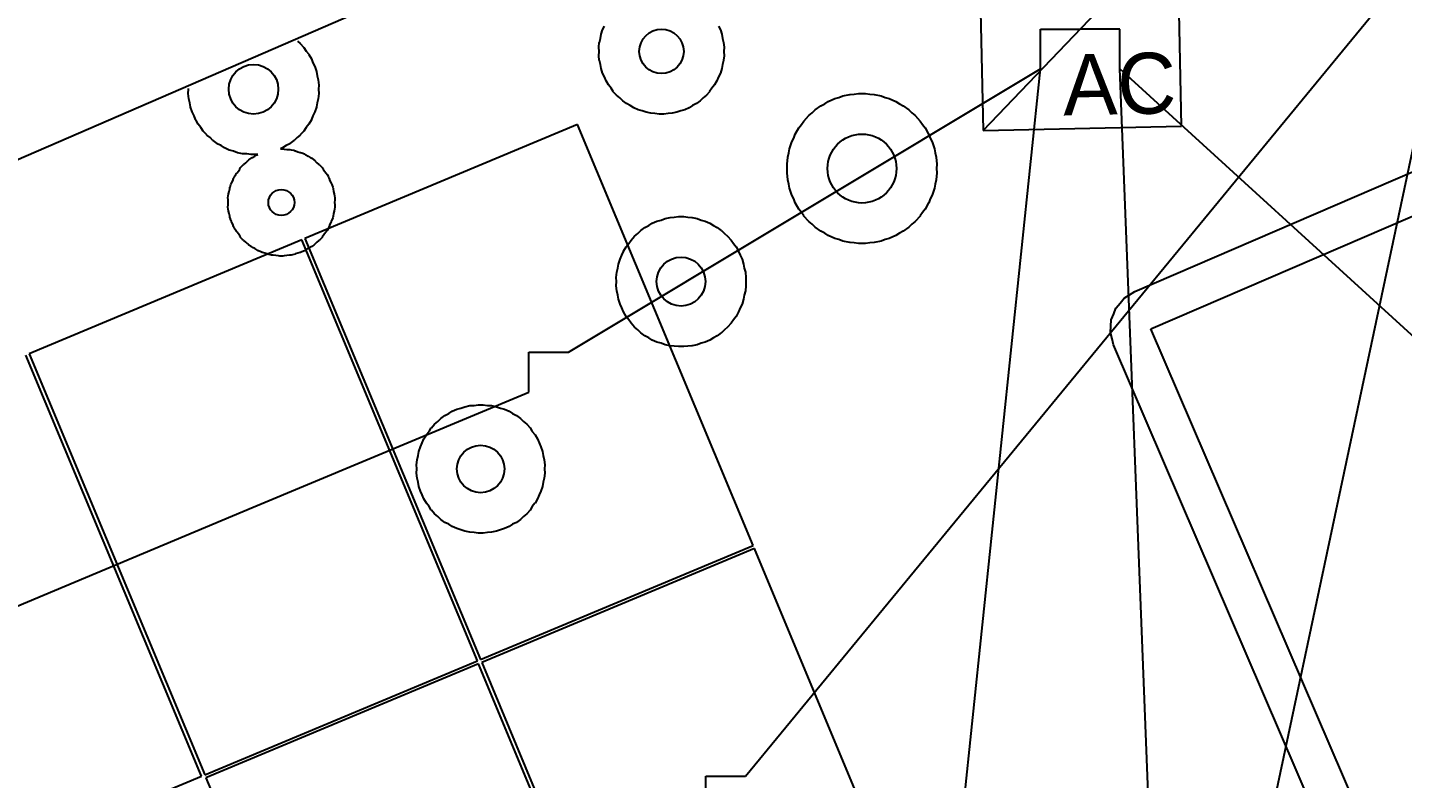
# Model space of a CAD drawing. Header units: feet. Extents: x -179 to 28, y -21 to 191.
# Drawn here: x -21.38 to -4.35, y 10.23 to 19.53 of the extents above; entities that cross this region are included whole.
import ezdxf

# ---------------------------------------------------------------- set-up
doc = ezdxf.new("R2010")
doc.units = ezdxf.units.FT
for name, color, linetype in [('Buildings', 7, 'CONTINUOUS'), ('Connections', 7, 'CONTINUOUS'), ('Inverters', 7, 'CONTINUOUS'), ('Modules', 7, 'CONTINUOUS'), ('Obstructions', 7, 'CONTINUOUS'), ('Setbacks', 7, 'CONTINUOUS'), ('Strings', 7, 'CONTINUOUS')]:
    doc.layers.add(name, color=color, linetype=linetype)

msp = doc.modelspace()

# ---------------------------------------------------------------- linework, layer by layer
at = {"layer": 'Buildings', "color": 252}
msp.add_line((7.683, 30.53), (-34.298, 12.353), dxfattribs=at)
at = {"layer": 'Connections', "color": 91}
for p, q in [((-12.486, 10.26), (-3.568, 21.092)), ((-8.101, -0.238), (-3.568, 21.092)), ((-8.832, 19.018), (-8.832, 19.51)), ((-8.832, 19.51), (-8.34, 19.51)), ((-8.832, 19.018), (-8.832, 19.51)), ((-8.832, 19.51), (-8.34, 19.51)), ((-7.848, 19.51), (-8.34, 19.51)), ((-7.848, 19.51), (-8.34, 19.51)), ((-7.848, 19.018), (-7.848, 19.51)), ((-7.848, 19.018), (-7.848, 19.51)), ((-14.678, 15.508), (-8.832, 19.018)), ((-10.294, 5.011), (-8.832, 19.018)), ((5.746, 6.614), (-7.848, 19.018)), ((-6.893, -5.486), (-7.848, 19.018)), ((-15.17, 15.016), (-15.17, 15.508)), ((-15.17, 15.508), (-14.678, 15.508)), ((-12.978, 9.767), (-12.978, 10.26)), ((-12.978, 10.26), (-12.486, 10.26))]:
    msp.add_line(p, q, dxfattribs=at)
at = {"layer": 'Inverters'}
for p, q in [((-9.596, 20.714), (-9.544, 18.254)), ((-9.544, 18.254), (-7.136, 20.766)), ((-7.084, 18.306), (-7.136, 20.766)), ((-9.544, 18.254), (-7.084, 18.306))]:
    msp.add_line(p, q, dxfattribs=at)
at = {"layer": 'Modules', "color": 254}
for p, q in [((-14.569, 18.326), (-17.947, 16.916)), ((-12.393, 13.116), (-14.569, 18.326)), ((-17.985, 16.9), (-21.363, 15.489)), ((-15.809, 11.69), (-17.985, 16.9)), ((-17.947, 16.916), (-15.771, 11.705)), ((-19.225, 10.263), (-21.401, 15.473)), ((-21.363, 15.489), (-19.187, 10.279)), ((-15.771, 11.705), (-12.393, 13.116)), ((-12.377, 13.078), (-15.755, 11.667)), ((-10.201, 7.868), (-12.377, 13.078)), ((-19.187, 10.279), (-15.809, 11.69)), ((-15.793, 11.651), (-19.171, 10.24)), ((-13.617, 6.441), (-15.793, 11.651)), ((-15.755, 11.667), (-13.579, 6.457)), ((-22.603, 8.852), (-19.225, 10.263)), ((-19.171, 10.24), (-16.995, 5.03))]:
    msp.add_line(p, q, dxfattribs=at)
at = {"layer": 'Obstructions', "color": 252}
for p, q in [((-7.465, 15.799), (9.335, 23.031)), ((-3.986, 7.713), (-7.465, 15.799))]:
    msp.add_line(p, q, dxfattribs=at)
for centre, radius in [((-13.528, 19.233), 0.275), ((-18.582, 18.764), 0.307), ((-11.044, 17.783), 0.427), ((-18.237, 17.363), 0.161), ((-13.286, 16.383), 0.303), ((-15.768, 14.064), 0.294)]:
    msp.add_circle(centre, radius, dxfattribs=at)
at = {"layer": 'Setbacks', "color": 2}
for p, q in [((-7.664, 16.262), (9.136, 23.493)), ((-14.284, 19.393), (-14.276, 19.445)), ((-14.276, 19.445), (-14.258, 19.5)), ((-14.276, 19.445), (-14.276, 19.445)), ((-14.258, 19.5), (-14.234, 19.547)), ((-14.258, 19.5), (-14.258, 19.5)), ((-12.822, 19.547), (-12.798, 19.5)), ((-12.798, 19.5), (-12.798, 19.5)), ((-12.798, 19.5), (-12.78, 19.445)), ((-12.78, 19.445), (-12.78, 19.445)), ((-12.78, 19.445), (-12.772, 19.393)), ((-18.038, 19.358), (-18.003, 19.329)), ((-18.003, 19.329), (-18.002, 19.329)), ((-18.002, 19.329), (-17.959, 19.281)), ((-17.959, 19.281), (-17.959, 19.281)), ((-17.959, 19.281), (-17.931, 19.237)), ((-14.304, 19.285), (-14.298, 19.342)), ((-14.301, 19.233), (-14.304, 19.285)), ((-14.304, 19.285), (-14.304, 19.285)), ((-14.298, 19.342), (-14.297, 19.343)), ((-14.297, 19.343), (-14.284, 19.393)), ((-12.772, 19.393), (-12.759, 19.343)), ((-12.759, 19.343), (-12.758, 19.342)), ((-12.758, 19.342), (-12.752, 19.285)), ((-12.752, 19.285), (-12.755, 19.233)), ((-12.752, 19.285), (-12.752, 19.285)), ((-17.931, 19.237), (-17.898, 19.197)), ((-17.898, 19.197), (-17.897, 19.196)), ((-17.897, 19.196), (-17.865, 19.14)), ((-17.865, 19.14), (-17.865, 19.14)), ((-17.865, 19.14), (-17.846, 19.091)), ((-17.846, 19.091), (-17.823, 19.045)), ((-14.304, 19.18), (-14.301, 19.233)), ((-14.298, 19.123), (-14.304, 19.18)), ((-14.304, 19.18), (-14.304, 19.18)), ((-14.297, 19.122), (-14.298, 19.123)), ((-14.284, 19.072), (-14.297, 19.122)), ((-12.759, 19.122), (-12.772, 19.072)), ((-12.758, 19.123), (-12.759, 19.122)), ((-12.752, 19.18), (-12.758, 19.123)), ((-12.755, 19.233), (-12.752, 19.18)), ((-12.752, 19.18), (-12.752, 19.18)), ((-17.823, 19.045), (-17.823, 19.044)), ((-17.823, 19.044), (-17.803, 18.983)), ((-17.803, 18.983), (-17.803, 18.983)), ((-17.803, 18.983), (-17.794, 18.931)), ((-17.794, 18.931), (-17.781, 18.881)), ((-14.276, 19.02), (-14.284, 19.072)), ((-14.258, 18.965), (-14.276, 19.02)), ((-14.276, 19.02), (-14.276, 19.02)), ((-14.234, 18.918), (-14.258, 18.965)), ((-14.258, 18.965), (-14.258, 18.965)), ((-14.215, 18.87), (-14.234, 18.918)), ((-12.822, 18.918), (-12.841, 18.87)), ((-12.798, 18.965), (-12.822, 18.918)), ((-12.78, 19.02), (-12.798, 18.965)), ((-12.798, 18.965), (-12.798, 18.965)), ((-12.772, 19.072), (-12.78, 19.02)), ((-12.78, 19.02), (-12.78, 19.02)), ((-19.39, 18.712), (-19.387, 18.764)), ((-19.387, 18.764), (-19.387, 18.773)), ((-17.781, 18.881), (-17.781, 18.88)), ((-17.781, 18.88), (-17.774, 18.816)), ((-17.774, 18.816), (-17.777, 18.764)), ((-17.777, 18.764), (-17.774, 18.712)), ((-17.774, 18.816), (-17.774, 18.816)), ((-14.215, 18.869), (-14.215, 18.87)), ((-14.186, 18.819), (-14.215, 18.869)), ((-14.153, 18.778), (-14.186, 18.819)), ((-14.186, 18.819), (-14.186, 18.819)), ((-14.125, 18.735), (-14.153, 18.778)), ((-12.903, 18.778), (-12.931, 18.735)), ((-12.87, 18.819), (-12.903, 18.778)), ((-12.841, 18.869), (-12.87, 18.819)), ((-12.87, 18.819), (-12.87, 18.819)), ((-12.841, 18.87), (-12.841, 18.869)), ((-19.39, 18.711), (-19.39, 18.712)), ((-19.383, 18.647), (-19.39, 18.711)), ((-19.369, 18.596), (-19.383, 18.647)), ((-19.383, 18.647), (-19.383, 18.647)), ((-19.361, 18.545), (-19.369, 18.596)), ((-17.794, 18.596), (-17.803, 18.545)), ((-17.781, 18.647), (-17.794, 18.596)), ((-17.774, 18.711), (-17.781, 18.647)), ((-17.781, 18.647), (-17.781, 18.647)), ((-17.774, 18.712), (-17.774, 18.711)), ((-14.125, 18.734), (-14.125, 18.735)), ((-14.086, 18.691), (-14.125, 18.734)), ((-14.045, 18.658), (-14.086, 18.691)), ((-14.086, 18.691), (-14.086, 18.691)), ((-14.008, 18.621), (-14.045, 18.658)), ((-13.961, 18.587), (-14.008, 18.621)), ((-14.008, 18.621), (-14.008, 18.621)), ((-13.914, 18.563), (-13.961, 18.587)), ((-13.961, 18.587), (-13.961, 18.587)), ((-13.095, 18.587), (-13.142, 18.563)), ((-13.048, 18.621), (-13.095, 18.587)), ((-13.095, 18.587), (-13.095, 18.587)), ((-13.011, 18.658), (-13.048, 18.621)), ((-13.048, 18.621), (-13.048, 18.621)), ((-12.97, 18.691), (-13.011, 18.658)), ((-12.932, 18.734), (-12.97, 18.691)), ((-12.97, 18.691), (-12.97, 18.691)), ((-12.931, 18.735), (-12.932, 18.734)), ((-11.553, 18.561), (-11.506, 18.585)), ((-11.506, 18.585), (-11.462, 18.613)), ((-11.462, 18.613), (-11.38, 18.649)), ((-11.462, 18.613), (-11.462, 18.613)), ((-11.38, 18.65), (-11.33, 18.663)), ((-11.38, 18.649), (-11.38, 18.65)), ((-11.33, 18.663), (-11.281, 18.682)), ((-11.281, 18.682), (-11.28, 18.682)), ((-11.28, 18.682), (-11.193, 18.701)), ((-11.193, 18.701), (-11.192, 18.701)), ((-11.192, 18.701), (-11.14, 18.703)), ((-11.14, 18.703), (-11.089, 18.712)), ((-11.089, 18.712), (-11.088, 18.712)), ((-11.088, 18.712), (-10.999, 18.712)), ((-10.999, 18.712), (-10.999, 18.712)), ((-10.999, 18.712), (-10.947, 18.703)), ((-10.947, 18.703), (-10.895, 18.701)), ((-10.895, 18.701), (-10.894, 18.701)), ((-10.894, 18.701), (-10.807, 18.682)), ((-10.807, 18.682), (-10.807, 18.682)), ((-10.807, 18.682), (-10.758, 18.663)), ((-10.758, 18.663), (-10.707, 18.65)), ((-10.707, 18.65), (-10.707, 18.649)), ((-10.707, 18.649), (-10.625, 18.613)), ((-10.625, 18.613), (-10.625, 18.613)), ((-10.625, 18.613), (-10.581, 18.585)), ((-10.581, 18.585), (-10.535, 18.561)), ((-19.361, 18.544), (-19.361, 18.545)), ((-19.341, 18.483), (-19.361, 18.544)), ((-19.317, 18.436), (-19.341, 18.483)), ((-19.341, 18.483), (-19.341, 18.483)), ((-19.299, 18.388), (-19.317, 18.436)), ((-17.846, 18.436), (-17.865, 18.388)), ((-17.823, 18.483), (-17.846, 18.436)), ((-17.803, 18.544), (-17.823, 18.483)), ((-17.823, 18.483), (-17.823, 18.483)), ((-17.803, 18.545), (-17.803, 18.544)), ((-13.871, 18.535), (-13.914, 18.563)), ((-13.87, 18.535), (-13.871, 18.535)), ((-13.818, 18.511), (-13.87, 18.535)), ((-13.817, 18.511), (-13.818, 18.511)), ((-13.767, 18.498), (-13.817, 18.511)), ((-13.718, 18.479), (-13.767, 18.498)), ((-13.661, 18.467), (-13.718, 18.479)), ((-13.718, 18.479), (-13.718, 18.479)), ((-13.609, 18.464), (-13.661, 18.467)), ((-13.661, 18.467), (-13.661, 18.467)), ((-13.557, 18.456), (-13.609, 18.464)), ((-13.499, 18.456), (-13.557, 18.456)), ((-13.557, 18.456), (-13.557, 18.456)), ((-13.447, 18.464), (-13.499, 18.456)), ((-13.499, 18.456), (-13.499, 18.456)), ((-13.395, 18.467), (-13.447, 18.464)), ((-13.338, 18.479), (-13.395, 18.467)), ((-13.395, 18.467), (-13.395, 18.467)), ((-13.289, 18.498), (-13.338, 18.479)), ((-13.338, 18.479), (-13.338, 18.479)), ((-13.239, 18.511), (-13.289, 18.498)), ((-13.238, 18.511), (-13.239, 18.511)), ((-13.186, 18.535), (-13.238, 18.511)), ((-13.185, 18.535), (-13.186, 18.535)), ((-13.142, 18.563), (-13.185, 18.535)), ((-11.763, 18.371), (-11.704, 18.438)), ((-11.704, 18.438), (-11.703, 18.438)), ((-11.703, 18.438), (-11.663, 18.471)), ((-11.663, 18.471), (-11.626, 18.508)), ((-11.626, 18.508), (-11.625, 18.508)), ((-11.625, 18.508), (-11.553, 18.561)), ((-11.553, 18.561), (-11.553, 18.561)), ((-10.535, 18.561), (-10.534, 18.561)), ((-10.534, 18.561), (-10.462, 18.508)), ((-10.462, 18.508), (-10.462, 18.508)), ((-10.462, 18.508), (-10.425, 18.471)), ((-10.425, 18.471), (-10.384, 18.438)), ((-10.384, 18.438), (-10.384, 18.438)), ((-10.384, 18.438), (-10.324, 18.371)), ((-19.298, 18.387), (-19.299, 18.388)), ((-19.266, 18.332), (-19.298, 18.387)), ((-19.266, 18.331), (-19.266, 18.332)), ((-19.233, 18.291), (-19.266, 18.331)), ((-19.205, 18.247), (-19.233, 18.291)), ((-19.205, 18.246), (-19.205, 18.247)), ((-19.162, 18.199), (-19.205, 18.246)), ((-17.959, 18.246), (-18.002, 18.199)), ((-17.931, 18.291), (-17.959, 18.247)), ((-17.959, 18.247), (-17.959, 18.246)), ((-17.898, 18.331), (-17.931, 18.291)), ((-17.897, 18.332), (-17.898, 18.331)), ((-17.865, 18.387), (-17.897, 18.332)), ((-17.865, 18.388), (-17.865, 18.387)), ((-11.87, 18.209), (-11.825, 18.286)), ((-11.825, 18.287), (-11.792, 18.327)), ((-11.825, 18.286), (-11.825, 18.287)), ((-11.792, 18.327), (-11.764, 18.371)), ((-11.764, 18.371), (-11.763, 18.371)), ((-10.324, 18.371), (-10.324, 18.371)), ((-10.324, 18.371), (-10.295, 18.327)), ((-10.295, 18.327), (-10.262, 18.287)), ((-10.262, 18.287), (-10.262, 18.286)), ((-10.262, 18.286), (-10.218, 18.209)), ((-19.161, 18.198), (-19.162, 18.199)), ((-19.121, 18.166), (-19.161, 18.198)), ((-19.084, 18.129), (-19.121, 18.166)), ((-19.083, 18.128), (-19.084, 18.129)), ((-19.031, 18.091), (-19.083, 18.128)), ((-19.031, 18.09), (-19.031, 18.091)), ((-18.984, 18.067), (-19.031, 18.09)), ((-18.941, 18.038), (-18.984, 18.067)), ((-18.179, 18.067), (-18.223, 18.038)), ((-18.133, 18.09), (-18.179, 18.067)), ((-18.132, 18.091), (-18.133, 18.09)), ((-18.081, 18.128), (-18.132, 18.091)), ((-18.08, 18.129), (-18.081, 18.128)), ((-18.043, 18.166), (-18.08, 18.129)), ((-18.003, 18.198), (-18.043, 18.166)), ((-18.002, 18.199), (-18.003, 18.198)), ((-11.94, 18.028), (-11.913, 18.113)), ((-11.913, 18.113), (-11.912, 18.113)), ((-11.912, 18.113), (-11.889, 18.16)), ((-11.889, 18.16), (-11.87, 18.208)), ((-11.87, 18.208), (-11.87, 18.209)), ((-10.218, 18.209), (-10.217, 18.208)), ((-10.217, 18.208), (-10.199, 18.16)), ((-10.199, 18.16), (-10.175, 18.113)), ((-10.175, 18.113), (-10.175, 18.113)), ((-10.175, 18.113), (-10.147, 18.028)), ((-18.94, 18.038), (-18.941, 18.038)), ((-18.882, 18.012), (-18.94, 18.038)), ((-18.881, 18.012), (-18.882, 18.012)), ((-18.831, 17.998), (-18.881, 18.012)), ((-18.782, 17.979), (-18.831, 17.998)), ((-18.719, 17.966), (-18.782, 17.979)), ((-18.782, 17.979), (-18.782, 17.979)), ((-18.718, 17.966), (-18.719, 17.966)), ((-18.666, 17.963), (-18.718, 17.966)), ((-18.615, 17.955), (-18.666, 17.963)), ((-18.654, 17.878), (-18.641, 17.89)), ((-18.641, 17.89), (-18.613, 17.91)), ((-18.641, 17.89), (-18.641, 17.89)), ((-18.614, 17.955), (-18.615, 17.955)), ((-18.55, 17.955), (-18.614, 17.955)), ((-18.613, 17.91), (-18.597, 17.918)), ((-18.613, 17.91), (-18.613, 17.91)), ((-18.597, 17.918), (-18.597, 17.919)), ((-18.597, 17.919), (-18.597, 17.919)), ((-18.597, 17.919), (-18.596, 17.919)), ((-18.596, 17.919), (-18.595, 17.92)), ((-18.595, 17.92), (-18.567, 17.934)), ((-18.567, 17.934), (-18.54, 17.951)), ((-18.549, 17.955), (-18.55, 17.955)), ((-18.529, 17.958), (-18.549, 17.955)), ((-18.54, 17.951), (-18.539, 17.952)), ((-18.539, 17.952), (-18.538, 17.952)), ((-18.538, 17.952), (-18.538, 17.953)), ((-18.538, 17.953), (-18.537, 17.953)), ((-18.537, 17.953), (-18.529, 17.958)), ((-18.224, 18.038), (-18.248, 18.027)), ((-18.248, 18.027), (-18.22, 18.027)), ((-18.223, 18.038), (-18.224, 18.038)), ((-18.22, 18.027), (-18.219, 18.027)), ((-18.219, 18.027), (-18.202, 18.024)), ((-18.202, 18.024), (-18.202, 18.024)), ((-18.202, 18.024), (-18.201, 18.024)), ((-18.201, 18.024), (-18.201, 18.024)), ((-18.201, 18.024), (-18.199, 18.024)), ((-18.199, 18.024), (-18.168, 18.019)), ((-18.168, 18.019), (-18.137, 18.017)), ((-18.137, 18.017), (-18.135, 18.017)), ((-18.135, 18.017), (-18.134, 18.017)), ((-18.134, 18.017), (-18.134, 18.017)), ((-18.134, 18.017), (-18.133, 18.017)), ((-18.133, 18.017), (-18.116, 18.016)), ((-18.116, 18.016), (-18.115, 18.016)), ((-18.115, 18.016), (-18.082, 18.009)), ((-18.082, 18.009), (-18.082, 18.009)), ((-18.082, 18.009), (-18.066, 18.003)), ((-18.066, 18.003), (-18.065, 18.002)), ((-18.065, 18.002), (-18.064, 18.002)), ((-18.064, 18.002), (-18.064, 18.002)), ((-18.064, 18.002), (-18.063, 18.001)), ((-18.063, 18.001), (-18.033, 17.99)), ((-18.033, 17.99), (-18.003, 17.982)), ((-18.003, 17.982), (-18.001, 17.982)), ((-18.001, 17.982), (-18.001, 17.982)), ((-18.001, 17.982), (-18, 17.981)), ((-18, 17.981), (-18, 17.981)), ((-18, 17.981), (-17.983, 17.977)), ((-17.983, 17.977), (-17.982, 17.976)), ((-17.982, 17.976), (-17.951, 17.963)), ((-17.951, 17.963), (-17.951, 17.962)), ((-17.951, 17.962), (-17.936, 17.953)), ((-17.936, 17.953), (-17.936, 17.953)), ((-17.936, 17.953), (-17.935, 17.952)), ((-17.935, 17.952), (-17.935, 17.952)), ((-17.935, 17.952), (-17.934, 17.951)), ((-17.934, 17.951), (-17.907, 17.934)), ((-17.907, 17.934), (-17.879, 17.92)), ((-17.879, 17.92), (-17.878, 17.919)), ((-17.878, 17.919), (-17.877, 17.919)), ((-17.877, 17.919), (-17.877, 17.919)), ((-17.877, 17.919), (-17.876, 17.918)), ((-17.876, 17.918), (-17.861, 17.91)), ((-17.861, 17.91), (-17.86, 17.91)), ((-17.86, 17.91), (-17.833, 17.89)), ((-17.833, 17.89), (-17.833, 17.89)), ((-17.833, 17.89), (-17.82, 17.878)), ((-11.971, 17.836), (-11.962, 17.925)), ((-11.962, 17.925), (-11.949, 17.976)), ((-11.962, 17.925), (-11.962, 17.925)), ((-11.949, 17.976), (-11.94, 18.027)), ((-11.94, 18.027), (-11.94, 18.028)), ((-10.147, 18.028), (-10.147, 18.027)), ((-10.147, 18.027), (-10.139, 17.976)), ((-10.139, 17.976), (-10.125, 17.925)), ((-10.125, 17.925), (-10.125, 17.925)), ((-10.125, 17.925), (-10.116, 17.836)), ((-18.803, 17.71), (-18.792, 17.724)), ((-18.792, 17.724), (-18.792, 17.725)), ((-18.792, 17.725), (-18.791, 17.725)), ((-18.792, 17.724), (-18.792, 17.724)), ((-18.791, 17.725), (-18.79, 17.726)), ((-18.79, 17.726), (-18.77, 17.751)), ((-18.77, 17.751), (-18.753, 17.777)), ((-18.753, 17.777), (-18.752, 17.778)), ((-18.752, 17.779), (-18.751, 17.78)), ((-18.752, 17.778), (-18.752, 17.779)), ((-18.752, 17.779), (-18.752, 17.779)), ((-18.751, 17.78), (-18.742, 17.794)), ((-18.742, 17.795), (-18.719, 17.82)), ((-18.742, 17.794), (-18.742, 17.795)), ((-18.719, 17.82), (-18.705, 17.831)), ((-18.719, 17.82), (-18.719, 17.82)), ((-18.705, 17.831), (-18.705, 17.832)), ((-18.705, 17.832), (-18.704, 17.832)), ((-18.704, 17.832), (-18.703, 17.833)), ((-18.704, 17.832), (-18.704, 17.832)), ((-18.703, 17.833), (-18.678, 17.853)), ((-18.678, 17.853), (-18.656, 17.875)), ((-18.656, 17.875), (-18.655, 17.877)), ((-18.655, 17.877), (-18.654, 17.877)), ((-18.654, 17.877), (-18.654, 17.878)), ((-18.654, 17.877), (-18.654, 17.877)), ((-17.82, 17.878), (-17.82, 17.877)), ((-17.82, 17.877), (-17.819, 17.877)), ((-17.819, 17.877), (-17.819, 17.877)), ((-17.819, 17.877), (-17.818, 17.875)), ((-17.818, 17.875), (-17.796, 17.853)), ((-17.796, 17.853), (-17.771, 17.833)), ((-17.771, 17.833), (-17.77, 17.832)), ((-17.77, 17.832), (-17.769, 17.832)), ((-17.769, 17.832), (-17.769, 17.832)), ((-17.769, 17.832), (-17.769, 17.831)), ((-17.769, 17.831), (-17.755, 17.82)), ((-17.755, 17.82), (-17.755, 17.82)), ((-17.755, 17.82), (-17.732, 17.795)), ((-17.732, 17.795), (-17.732, 17.794)), ((-17.732, 17.794), (-17.722, 17.78)), ((-17.722, 17.78), (-17.722, 17.779)), ((-17.722, 17.779), (-17.722, 17.779)), ((-17.722, 17.779), (-17.721, 17.778)), ((-17.721, 17.778), (-17.721, 17.777)), ((-17.721, 17.777), (-17.704, 17.751)), ((-17.704, 17.751), (-17.684, 17.726)), ((-17.684, 17.726), (-17.683, 17.725)), ((-17.683, 17.725), (-17.682, 17.725)), ((-17.682, 17.725), (-17.682, 17.724)), ((-17.682, 17.724), (-17.682, 17.724)), ((-17.682, 17.724), (-17.671, 17.71)), ((-11.971, 17.835), (-11.971, 17.836)), ((-11.969, 17.783), (-11.971, 17.835)), ((-11.971, 17.731), (-11.969, 17.783)), ((-11.962, 17.642), (-11.971, 17.731)), ((-11.971, 17.731), (-11.971, 17.731)), ((-10.116, 17.731), (-10.125, 17.642)), ((-10.116, 17.835), (-10.119, 17.783)), ((-10.119, 17.783), (-10.116, 17.731)), ((-10.116, 17.836), (-10.116, 17.835)), ((-10.116, 17.731), (-10.116, 17.731)), ((-18.876, 17.534), (-18.874, 17.552)), ((-18.874, 17.552), (-18.873, 17.552)), ((-18.873, 17.552), (-18.863, 17.584)), ((-18.863, 17.585), (-18.855, 17.6)), ((-18.863, 17.584), (-18.863, 17.585)), ((-18.855, 17.601), (-18.854, 17.602)), ((-18.855, 17.6), (-18.855, 17.601)), ((-18.855, 17.601), (-18.855, 17.601)), ((-18.854, 17.602), (-18.853, 17.603)), ((-18.853, 17.603), (-18.839, 17.631)), ((-18.839, 17.631), (-18.828, 17.661)), ((-18.828, 17.661), (-18.827, 17.662)), ((-18.827, 17.664), (-18.82, 17.68)), ((-18.827, 17.663), (-18.827, 17.664)), ((-18.827, 17.662), (-18.827, 17.663)), ((-18.827, 17.663), (-18.827, 17.663)), ((-18.82, 17.68), (-18.803, 17.71)), ((-18.82, 17.68), (-18.82, 17.68)), ((-18.803, 17.71), (-18.803, 17.71)), ((-17.671, 17.71), (-17.67, 17.71)), ((-17.67, 17.71), (-17.654, 17.68)), ((-17.654, 17.68), (-17.653, 17.68)), ((-17.653, 17.68), (-17.647, 17.664)), ((-17.647, 17.664), (-17.647, 17.663)), ((-17.647, 17.663), (-17.646, 17.663)), ((-17.646, 17.663), (-17.646, 17.662)), ((-17.646, 17.662), (-17.646, 17.661)), ((-17.646, 17.661), (-17.635, 17.631)), ((-17.635, 17.631), (-17.62, 17.603)), ((-17.62, 17.603), (-17.619, 17.602)), ((-17.619, 17.602), (-17.619, 17.601)), ((-17.619, 17.601), (-17.619, 17.601)), ((-17.619, 17.601), (-17.619, 17.6)), ((-17.619, 17.6), (-17.611, 17.585)), ((-17.611, 17.585), (-17.611, 17.584)), ((-17.611, 17.584), (-17.6, 17.552)), ((-17.6, 17.552), (-17.6, 17.552)), ((-17.6, 17.552), (-17.597, 17.534)), ((-11.962, 17.641), (-11.962, 17.642)), ((-11.949, 17.591), (-11.962, 17.641)), ((-11.94, 17.54), (-11.949, 17.591)), ((-10.139, 17.591), (-10.147, 17.54)), ((-10.125, 17.641), (-10.139, 17.591)), ((-10.125, 17.642), (-10.125, 17.641)), ((-18.899, 17.416), (-18.895, 17.449)), ((-18.899, 17.415), (-18.899, 17.416)), ((-18.898, 17.398), (-18.899, 17.415)), ((-18.898, 17.397), (-18.898, 17.398)), ((-18.898, 17.396), (-18.898, 17.397)), ((-18.898, 17.397), (-18.898, 17.397)), ((-18.898, 17.394), (-18.898, 17.396)), ((-18.896, 17.363), (-18.898, 17.394)), ((-18.895, 17.45), (-18.891, 17.467)), ((-18.895, 17.449), (-18.895, 17.45)), ((-18.891, 17.468), (-18.89, 17.47)), ((-18.891, 17.467), (-18.891, 17.468)), ((-18.891, 17.468), (-18.891, 17.468)), ((-18.891, 17.467), (-18.891, 17.467)), ((-18.89, 17.47), (-18.882, 17.5)), ((-18.882, 17.5), (-18.877, 17.531)), ((-18.877, 17.533), (-18.877, 17.534)), ((-18.877, 17.534), (-18.876, 17.534)), ((-18.877, 17.531), (-18.877, 17.533)), ((-18.877, 17.533), (-18.877, 17.533)), ((-17.597, 17.534), (-17.597, 17.534)), ((-17.597, 17.534), (-17.597, 17.533)), ((-17.597, 17.533), (-17.597, 17.533)), ((-17.597, 17.533), (-17.597, 17.531)), ((-17.597, 17.531), (-17.592, 17.5)), ((-17.592, 17.5), (-17.584, 17.47)), ((-17.584, 17.47), (-17.583, 17.468)), ((-17.583, 17.468), (-17.583, 17.468)), ((-17.583, 17.468), (-17.583, 17.467)), ((-17.583, 17.467), (-17.583, 17.467)), ((-17.583, 17.467), (-17.579, 17.45)), ((-17.579, 17.45), (-17.578, 17.449)), ((-17.578, 17.449), (-17.575, 17.416)), ((-17.576, 17.394), (-17.578, 17.363)), ((-17.575, 17.415), (-17.576, 17.398)), ((-17.576, 17.398), (-17.576, 17.397)), ((-17.576, 17.397), (-17.576, 17.397)), ((-17.576, 17.397), (-17.576, 17.396)), ((-17.576, 17.396), (-17.576, 17.394)), ((-17.575, 17.416), (-17.575, 17.415)), ((-11.94, 17.539), (-11.94, 17.54)), ((-11.913, 17.454), (-11.94, 17.539)), ((-11.912, 17.454), (-11.913, 17.454)), ((-11.889, 17.407), (-11.912, 17.454)), ((-11.87, 17.358), (-11.889, 17.407)), ((-10.199, 17.407), (-10.217, 17.358)), ((-10.175, 17.454), (-10.199, 17.407)), ((-10.147, 17.539), (-10.175, 17.454)), ((-10.175, 17.454), (-10.175, 17.454)), ((-10.147, 17.54), (-10.147, 17.539)), ((-18.899, 17.311), (-18.898, 17.328)), ((-18.899, 17.31), (-18.899, 17.311)), ((-18.895, 17.277), (-18.899, 17.31)), ((-18.898, 17.332), (-18.896, 17.363)), ((-18.898, 17.33), (-18.898, 17.332)), ((-18.898, 17.329), (-18.898, 17.33)), ((-18.898, 17.328), (-18.898, 17.329)), ((-18.898, 17.329), (-18.898, 17.329)), ((-18.895, 17.276), (-18.895, 17.277)), ((-18.891, 17.259), (-18.895, 17.276)), ((-18.891, 17.258), (-18.891, 17.259)), ((-18.891, 17.259), (-18.891, 17.259)), ((-18.89, 17.256), (-18.891, 17.258)), ((-18.891, 17.258), (-18.891, 17.258)), ((-18.882, 17.226), (-18.89, 17.256)), ((-18.877, 17.195), (-18.882, 17.226)), ((-17.592, 17.226), (-17.597, 17.195)), ((-17.584, 17.256), (-17.592, 17.226)), ((-17.583, 17.258), (-17.584, 17.256)), ((-17.579, 17.276), (-17.583, 17.259)), ((-17.583, 17.259), (-17.583, 17.259)), ((-17.583, 17.259), (-17.583, 17.258)), ((-17.583, 17.258), (-17.583, 17.258)), ((-17.578, 17.277), (-17.579, 17.276)), ((-17.578, 17.363), (-17.576, 17.332)), ((-17.575, 17.31), (-17.578, 17.277)), ((-17.576, 17.332), (-17.576, 17.33)), ((-17.576, 17.33), (-17.576, 17.329)), ((-17.576, 17.329), (-17.576, 17.329)), ((-17.576, 17.329), (-17.576, 17.328)), ((-17.576, 17.328), (-17.575, 17.311)), ((-17.575, 17.311), (-17.575, 17.31)), ((-11.825, 17.281), (-11.87, 17.358)), ((-11.87, 17.358), (-11.87, 17.358)), ((-11.825, 17.28), (-11.825, 17.281)), ((-11.792, 17.24), (-11.825, 17.28)), ((-11.764, 17.196), (-11.792, 17.24)), ((-10.295, 17.24), (-10.324, 17.196)), ((-10.262, 17.28), (-10.295, 17.24)), ((-10.218, 17.358), (-10.262, 17.281)), ((-10.262, 17.281), (-10.262, 17.28)), ((-10.217, 17.358), (-10.218, 17.358)), ((-18.877, 17.193), (-18.877, 17.195)), ((-18.877, 17.192), (-18.877, 17.193)), ((-18.877, 17.193), (-18.877, 17.193)), ((-18.876, 17.192), (-18.877, 17.192)), ((-18.874, 17.174), (-18.876, 17.192)), ((-18.873, 17.174), (-18.874, 17.174)), ((-18.863, 17.142), (-18.873, 17.174)), ((-18.863, 17.141), (-18.863, 17.142)), ((-18.855, 17.126), (-18.863, 17.141)), ((-18.855, 17.125), (-18.855, 17.126)), ((-18.854, 17.124), (-18.855, 17.125)), ((-18.855, 17.125), (-18.855, 17.125)), ((-18.853, 17.123), (-18.854, 17.124)), ((-18.839, 17.095), (-18.853, 17.123)), ((-18.828, 17.066), (-18.839, 17.095)), ((-18.827, 17.064), (-18.828, 17.066)), ((-18.827, 17.063), (-18.827, 17.064)), ((-18.82, 17.046), (-18.827, 17.063)), ((-18.827, 17.063), (-18.827, 17.063)), ((-18.827, 17.063), (-18.827, 17.063)), ((-18.803, 17.016), (-18.82, 17.046)), ((-18.82, 17.046), (-18.82, 17.046)), ((-17.654, 17.046), (-17.67, 17.016)), ((-17.653, 17.046), (-17.654, 17.046)), ((-17.647, 17.063), (-17.653, 17.046)), ((-17.646, 17.063), (-17.647, 17.063)), ((-17.647, 17.063), (-17.647, 17.063)), ((-17.635, 17.095), (-17.646, 17.066)), ((-17.646, 17.066), (-17.646, 17.064)), ((-17.646, 17.064), (-17.646, 17.063)), ((-17.62, 17.123), (-17.635, 17.095)), ((-17.619, 17.124), (-17.62, 17.123)), ((-17.611, 17.141), (-17.619, 17.126)), ((-17.619, 17.126), (-17.619, 17.125)), ((-17.619, 17.125), (-17.619, 17.125)), ((-17.619, 17.125), (-17.619, 17.124)), ((-17.6, 17.174), (-17.611, 17.142)), ((-17.611, 17.142), (-17.611, 17.141)), ((-17.597, 17.192), (-17.6, 17.174)), ((-17.6, 17.174), (-17.6, 17.174)), ((-17.597, 17.195), (-17.597, 17.193)), ((-17.597, 17.193), (-17.597, 17.193)), ((-17.597, 17.193), (-17.597, 17.192)), ((-17.597, 17.192), (-17.597, 17.192)), ((-13.784, 17.016), (-13.733, 17.053)), ((-13.733, 17.053), (-13.686, 17.077)), ((-13.733, 17.053), (-13.733, 17.053)), ((-13.686, 17.077), (-13.642, 17.105)), ((-13.642, 17.105), (-13.584, 17.131)), ((-13.642, 17.105), (-13.642, 17.105)), ((-13.584, 17.131), (-13.533, 17.145)), ((-13.584, 17.131), (-13.584, 17.131)), ((-13.533, 17.145), (-13.484, 17.164)), ((-13.484, 17.164), (-13.422, 17.177)), ((-13.484, 17.164), (-13.484, 17.164)), ((-13.422, 17.177), (-13.421, 17.177)), ((-13.421, 17.177), (-13.369, 17.18)), ((-13.369, 17.18), (-13.318, 17.188)), ((-13.318, 17.188), (-13.317, 17.188)), ((-13.317, 17.188), (-13.254, 17.188)), ((-13.254, 17.188), (-13.253, 17.188)), ((-13.253, 17.188), (-13.202, 17.18)), ((-13.202, 17.18), (-13.15, 17.177)), ((-13.15, 17.177), (-13.149, 17.177)), ((-13.149, 17.177), (-13.087, 17.164)), ((-13.087, 17.164), (-13.087, 17.164)), ((-13.087, 17.164), (-13.038, 17.145)), ((-13.038, 17.145), (-12.988, 17.131)), ((-12.988, 17.131), (-12.987, 17.131)), ((-12.987, 17.131), (-12.929, 17.105)), ((-12.929, 17.105), (-12.929, 17.105)), ((-12.929, 17.105), (-12.885, 17.077)), ((-12.885, 17.077), (-12.838, 17.053)), ((-12.838, 17.053), (-12.838, 17.053)), ((-12.838, 17.053), (-12.787, 17.016)), ((-11.763, 17.195), (-11.764, 17.196)), ((-11.704, 17.129), (-11.763, 17.195)), ((-11.703, 17.129), (-11.704, 17.129)), ((-11.663, 17.096), (-11.703, 17.129)), ((-11.626, 17.059), (-11.663, 17.096)), ((-11.625, 17.059), (-11.626, 17.059)), ((-11.553, 17.006), (-11.625, 17.059)), ((-10.462, 17.059), (-10.534, 17.006)), ((-10.425, 17.096), (-10.462, 17.059)), ((-10.462, 17.059), (-10.462, 17.059)), ((-10.384, 17.129), (-10.425, 17.096)), ((-10.324, 17.195), (-10.384, 17.129)), ((-10.384, 17.129), (-10.384, 17.129)), ((-10.324, 17.196), (-10.324, 17.195)), ((-18.792, 17.002), (-18.803, 17.016)), ((-18.803, 17.016), (-18.803, 17.016)), ((-18.791, 17.001), (-18.792, 17.002)), ((-18.792, 17.002), (-18.792, 17.002)), ((-18.792, 17.002), (-18.792, 17.002)), ((-18.79, 17), (-18.791, 17.001)), ((-18.77, 16.976), (-18.79, 17)), ((-18.753, 16.949), (-18.77, 16.976)), ((-18.752, 16.948), (-18.753, 16.949)), ((-18.752, 16.947), (-18.752, 16.948)), ((-18.751, 16.946), (-18.752, 16.947)), ((-18.752, 16.947), (-18.752, 16.947)), ((-18.742, 16.932), (-18.751, 16.946)), ((-18.742, 16.931), (-18.742, 16.932)), ((-18.719, 16.906), (-18.742, 16.931)), ((-18.705, 16.895), (-18.719, 16.906)), ((-18.719, 16.906), (-18.719, 16.906)), ((-18.704, 16.894), (-18.705, 16.895)), ((-18.705, 16.895), (-18.705, 16.895)), ((-18.703, 16.893), (-18.704, 16.894)), ((-18.704, 16.894), (-18.704, 16.894)), ((-18.678, 16.873), (-18.703, 16.893)), ((-18.656, 16.851), (-18.678, 16.873)), ((-17.796, 16.873), (-17.818, 16.851)), ((-17.771, 16.893), (-17.796, 16.873)), ((-17.77, 16.894), (-17.771, 16.893)), ((-17.769, 16.894), (-17.77, 16.894)), ((-17.755, 16.906), (-17.769, 16.895)), ((-17.769, 16.895), (-17.769, 16.895)), ((-17.769, 16.895), (-17.769, 16.894)), ((-17.732, 16.931), (-17.755, 16.906)), ((-17.755, 16.906), (-17.755, 16.906)), ((-17.722, 16.946), (-17.732, 16.932)), ((-17.732, 16.932), (-17.732, 16.931)), ((-17.721, 16.948), (-17.722, 16.947)), ((-17.722, 16.947), (-17.722, 16.947)), ((-17.722, 16.947), (-17.722, 16.946)), ((-17.704, 16.976), (-17.721, 16.949)), ((-17.721, 16.949), (-17.721, 16.948)), ((-17.684, 17), (-17.704, 16.976)), ((-17.683, 17.001), (-17.684, 17)), ((-17.682, 17.002), (-17.683, 17.001)), ((-17.671, 17.016), (-17.682, 17.002)), ((-17.682, 17.002), (-17.682, 17.002)), ((-17.682, 17.002), (-17.682, 17.002)), ((-17.67, 17.016), (-17.671, 17.016)), ((-13.934, 16.854), (-13.905, 16.898)), ((-13.905, 16.898), (-13.863, 16.945)), ((-13.905, 16.898), (-13.905, 16.898)), ((-13.863, 16.945), (-13.862, 16.945)), ((-13.862, 16.945), (-13.822, 16.978)), ((-13.822, 16.978), (-13.785, 17.015)), ((-13.785, 17.015), (-13.784, 17.016)), ((-12.787, 17.016), (-12.786, 17.015)), ((-12.786, 17.015), (-12.749, 16.978)), ((-12.749, 16.978), (-12.709, 16.945)), ((-12.709, 16.945), (-12.709, 16.945)), ((-12.709, 16.945), (-12.666, 16.898)), ((-12.666, 16.898), (-12.666, 16.898)), ((-12.666, 16.898), (-12.637, 16.854)), ((-11.506, 16.982), (-11.553, 17.006)), ((-11.553, 17.006), (-11.553, 17.006)), ((-11.462, 16.954), (-11.506, 16.982)), ((-11.38, 16.917), (-11.462, 16.954)), ((-11.462, 16.954), (-11.462, 16.954)), ((-11.33, 16.904), (-11.38, 16.917)), ((-11.38, 16.917), (-11.38, 16.917)), ((-11.281, 16.885), (-11.33, 16.904)), ((-11.28, 16.885), (-11.281, 16.885)), ((-11.193, 16.866), (-11.28, 16.885)), ((-11.192, 16.866), (-11.193, 16.866)), ((-11.14, 16.863), (-11.192, 16.866)), ((-10.895, 16.866), (-10.947, 16.863)), ((-10.894, 16.866), (-10.895, 16.866)), ((-10.807, 16.885), (-10.894, 16.866)), ((-10.758, 16.904), (-10.807, 16.885)), ((-10.807, 16.885), (-10.807, 16.885)), ((-10.707, 16.917), (-10.758, 16.904)), ((-10.625, 16.954), (-10.707, 16.917)), ((-10.707, 16.917), (-10.707, 16.917)), ((-10.581, 16.982), (-10.625, 16.954)), ((-10.625, 16.954), (-10.625, 16.954)), ((-10.535, 17.006), (-10.581, 16.982)), ((-10.534, 17.006), (-10.535, 17.006)), ((-18.655, 16.85), (-18.656, 16.851)), ((-18.654, 16.849), (-18.655, 16.85)), ((-18.641, 16.836), (-18.654, 16.849)), ((-18.654, 16.849), (-18.654, 16.849)), ((-18.654, 16.849), (-18.654, 16.849)), ((-18.613, 16.816), (-18.641, 16.836)), ((-18.641, 16.836), (-18.641, 16.836)), ((-18.597, 16.808), (-18.613, 16.816)), ((-18.613, 16.816), (-18.613, 16.816)), ((-18.597, 16.807), (-18.597, 16.808)), ((-18.596, 16.807), (-18.597, 16.807)), ((-18.597, 16.807), (-18.597, 16.807)), ((-18.595, 16.806), (-18.596, 16.807)), ((-18.567, 16.792), (-18.595, 16.806)), ((-18.54, 16.775), (-18.567, 16.792)), ((-18.539, 16.774), (-18.54, 16.775)), ((-18.538, 16.774), (-18.539, 16.774)), ((-18.538, 16.773), (-18.538, 16.774)), ((-18.537, 16.773), (-18.538, 16.773)), ((-18.523, 16.764), (-18.537, 16.773)), ((-18.522, 16.763), (-18.523, 16.764)), ((-18.491, 16.75), (-18.522, 16.763)), ((-18.474, 16.745), (-18.491, 16.75)), ((-18.491, 16.75), (-18.491, 16.75)), ((-18.473, 16.745), (-18.474, 16.745)), ((-18.474, 16.745), (-18.474, 16.745)), ((-18.473, 16.744), (-18.473, 16.745)), ((-18.471, 16.744), (-18.473, 16.744)), ((-18.441, 16.736), (-18.471, 16.744)), ((-18.411, 16.725), (-18.441, 16.736)), ((-18.41, 16.724), (-18.411, 16.725)), ((-18.409, 16.724), (-18.41, 16.724)), ((-18.408, 16.724), (-18.409, 16.724)), ((-18.409, 16.724), (-18.409, 16.724)), ((-18.392, 16.717), (-18.408, 16.724)), ((-18.391, 16.717), (-18.392, 16.717)), ((-18.358, 16.71), (-18.391, 16.717)), ((-18.34, 16.709), (-18.358, 16.71)), ((-18.358, 16.71), (-18.358, 16.71)), ((-18.339, 16.709), (-18.34, 16.709)), ((-18.34, 16.709), (-18.34, 16.709)), ((-18.337, 16.709), (-18.339, 16.709)), ((-18.339, 16.709), (-18.339, 16.709)), ((-18.306, 16.707), (-18.337, 16.709)), ((-18.275, 16.702), (-18.306, 16.707)), ((-18.273, 16.702), (-18.275, 16.702)), ((-18.272, 16.702), (-18.273, 16.702)), ((-18.273, 16.702), (-18.273, 16.702)), ((-18.254, 16.699), (-18.272, 16.702)), ((-18.272, 16.702), (-18.272, 16.702)), ((-18.22, 16.699), (-18.254, 16.699)), ((-18.254, 16.699), (-18.254, 16.699)), ((-18.219, 16.699), (-18.22, 16.699)), ((-18.202, 16.702), (-18.219, 16.699)), ((-18.201, 16.702), (-18.202, 16.702)), ((-18.202, 16.702), (-18.202, 16.702)), ((-18.199, 16.702), (-18.201, 16.702)), ((-18.201, 16.702), (-18.201, 16.702)), ((-18.168, 16.707), (-18.199, 16.702)), ((-18.137, 16.709), (-18.168, 16.707)), ((-18.135, 16.709), (-18.137, 16.709)), ((-18.134, 16.709), (-18.135, 16.709)), ((-18.133, 16.709), (-18.134, 16.709)), ((-18.134, 16.709), (-18.134, 16.709)), ((-18.116, 16.71), (-18.133, 16.709)), ((-18.115, 16.71), (-18.116, 16.71)), ((-18.082, 16.717), (-18.115, 16.71)), ((-18.066, 16.724), (-18.082, 16.717)), ((-18.082, 16.717), (-18.082, 16.717)), ((-18.065, 16.724), (-18.066, 16.724)), ((-18.064, 16.724), (-18.065, 16.724)), ((-18.063, 16.725), (-18.064, 16.724)), ((-18.064, 16.724), (-18.064, 16.724)), ((-18.033, 16.736), (-18.063, 16.725)), ((-18.003, 16.744), (-18.033, 16.736)), ((-18.001, 16.744), (-18.003, 16.744)), ((-18, 16.745), (-18.001, 16.745)), ((-18.001, 16.745), (-18.001, 16.744)), ((-17.983, 16.75), (-18, 16.745)), ((-18, 16.745), (-18, 16.745)), ((-17.982, 16.75), (-17.983, 16.75)), ((-17.951, 16.763), (-17.982, 16.75)), ((-17.936, 16.773), (-17.951, 16.764)), ((-17.951, 16.764), (-17.951, 16.763)), ((-17.935, 16.774), (-17.936, 16.773)), ((-17.936, 16.773), (-17.936, 16.773)), ((-17.934, 16.775), (-17.935, 16.774)), ((-17.935, 16.774), (-17.935, 16.774)), ((-17.907, 16.792), (-17.934, 16.775)), ((-17.879, 16.806), (-17.907, 16.792)), ((-17.878, 16.807), (-17.879, 16.806)), ((-17.877, 16.807), (-17.878, 16.807)), ((-17.876, 16.808), (-17.877, 16.807)), ((-17.877, 16.807), (-17.877, 16.807)), ((-17.861, 16.816), (-17.876, 16.808)), ((-17.86, 16.816), (-17.861, 16.816)), ((-17.833, 16.836), (-17.86, 16.816)), ((-17.82, 16.849), (-17.833, 16.836)), ((-17.833, 16.836), (-17.833, 16.836)), ((-17.819, 16.849), (-17.82, 16.849)), ((-17.82, 16.849), (-17.82, 16.849)), ((-17.818, 16.851), (-17.819, 16.85)), ((-17.819, 16.85), (-17.819, 16.849)), ((-14.041, 16.662), (-14.018, 16.709)), ((-14.018, 16.709), (-13.999, 16.757)), ((-13.999, 16.758), (-13.967, 16.813)), ((-13.999, 16.757), (-13.999, 16.758)), ((-13.967, 16.813), (-13.934, 16.854)), ((-13.967, 16.813), (-13.967, 16.813)), ((-12.637, 16.854), (-12.604, 16.813)), ((-12.604, 16.813), (-12.604, 16.813)), ((-12.604, 16.813), (-12.572, 16.758)), ((-12.572, 16.758), (-12.572, 16.757)), ((-12.572, 16.757), (-12.554, 16.709)), ((-12.554, 16.709), (-12.53, 16.662)), ((-11.089, 16.855), (-11.14, 16.863)), ((-11.088, 16.855), (-11.089, 16.855)), ((-10.999, 16.855), (-11.088, 16.855)), ((-10.947, 16.863), (-10.999, 16.855)), ((-10.999, 16.855), (-10.999, 16.855)), ((-14.083, 16.499), (-14.069, 16.549)), ((-14.069, 16.549), (-14.061, 16.601)), ((-14.061, 16.601), (-14.041, 16.662)), ((-14.061, 16.601), (-14.061, 16.601)), ((-14.041, 16.662), (-14.041, 16.662)), ((-12.53, 16.662), (-12.53, 16.662)), ((-12.53, 16.662), (-12.51, 16.601)), ((-12.51, 16.601), (-12.51, 16.601)), ((-12.51, 16.601), (-12.502, 16.549)), ((-12.502, 16.549), (-12.488, 16.499)), ((-14.09, 16.435), (-14.083, 16.499)), ((-14.087, 16.383), (-14.09, 16.435)), ((-14.09, 16.435), (-14.09, 16.435)), ((-14.09, 16.331), (-14.087, 16.383)), ((-14.083, 16.499), (-14.083, 16.499)), ((-12.488, 16.499), (-12.488, 16.499)), ((-12.488, 16.499), (-12.482, 16.435)), ((-12.482, 16.435), (-12.484, 16.383)), ((-12.484, 16.383), (-12.482, 16.331)), ((-12.482, 16.435), (-12.482, 16.435)), ((-14.09, 16.33), (-14.09, 16.331)), ((-14.083, 16.267), (-14.09, 16.33)), ((-14.069, 16.216), (-14.083, 16.267)), ((-14.083, 16.267), (-14.083, 16.267)), ((-14.061, 16.165), (-14.069, 16.216)), ((-12.502, 16.216), (-12.51, 16.165)), ((-12.488, 16.267), (-12.502, 16.216)), ((-12.482, 16.33), (-12.488, 16.267)), ((-12.488, 16.267), (-12.488, 16.267)), ((-12.482, 16.331), (-12.482, 16.33)), ((-7.796, 16.178), (-7.73, 16.22)), ((-7.73, 16.22), (-7.664, 16.262)), ((-7.664, 16.262), (-7.664, 16.262)), ((-7.664, 16.262), (-7.664, 16.262)), ((-14.061, 16.164), (-14.061, 16.165)), ((-14.041, 16.104), (-14.061, 16.164)), ((-14.041, 16.103), (-14.041, 16.104)), ((-14.018, 16.057), (-14.041, 16.103)), ((-13.999, 16.008), (-14.018, 16.057)), ((-12.554, 16.057), (-12.572, 16.008)), ((-12.53, 16.103), (-12.554, 16.057)), ((-12.51, 16.164), (-12.53, 16.104)), ((-12.53, 16.104), (-12.53, 16.103)), ((-12.51, 16.165), (-12.51, 16.164)), ((-7.926, 15.984), (-7.898, 16.056)), ((-7.898, 16.056), (-7.897, 16.057)), ((-7.897, 16.057), (-7.847, 16.117)), ((-7.897, 16.057), (-7.897, 16.057)), ((-7.897, 16.057), (-7.897, 16.057)), ((-7.897, 16.057), (-7.897, 16.057)), ((-7.847, 16.117), (-7.797, 16.177)), ((-7.797, 16.177), (-7.797, 16.178)), ((-7.797, 16.178), (-7.797, 16.178)), ((-7.797, 16.178), (-7.797, 16.178)), ((-7.797, 16.178), (-7.796, 16.178)), ((-13.967, 15.953), (-13.999, 16.008)), ((-13.999, 16.008), (-13.999, 16.008)), ((-13.967, 15.952), (-13.967, 15.953)), ((-13.934, 15.912), (-13.967, 15.952)), ((-13.905, 15.868), (-13.934, 15.912)), ((-13.863, 15.821), (-13.905, 15.868)), ((-13.905, 15.868), (-13.905, 15.868)), ((-12.666, 15.868), (-12.709, 15.821)), ((-12.637, 15.912), (-12.666, 15.868)), ((-12.666, 15.868), (-12.666, 15.868)), ((-12.604, 15.952), (-12.637, 15.912)), ((-12.572, 16.008), (-12.604, 15.953)), ((-12.604, 15.953), (-12.604, 15.952)), ((-12.572, 16.008), (-12.572, 16.008)), ((-7.961, 15.832), (-7.956, 15.91)), ((-7.956, 15.911), (-7.926, 15.984)), ((-7.956, 15.91), (-7.956, 15.911)), ((-7.956, 15.91), (-7.956, 15.91)), ((-7.956, 15.91), (-7.956, 15.91)), ((-7.956, 15.91), (-7.956, 15.91)), ((-13.862, 15.82), (-13.863, 15.821)), ((-13.822, 15.787), (-13.862, 15.82)), ((-13.785, 15.75), (-13.822, 15.787)), ((-13.784, 15.75), (-13.785, 15.75)), ((-13.733, 15.713), (-13.784, 15.75)), ((-13.686, 15.689), (-13.733, 15.713)), ((-13.733, 15.713), (-13.733, 15.713)), ((-13.642, 15.66), (-13.686, 15.689)), ((-12.885, 15.689), (-12.929, 15.66)), ((-12.838, 15.713), (-12.885, 15.689)), ((-12.787, 15.75), (-12.838, 15.713)), ((-12.838, 15.713), (-12.838, 15.713)), ((-12.786, 15.75), (-12.787, 15.75)), ((-12.749, 15.787), (-12.786, 15.75)), ((-12.709, 15.82), (-12.749, 15.787)), ((-12.709, 15.821), (-12.709, 15.82)), ((-7.966, 15.754), (-7.961, 15.832)), ((-7.966, 15.753), (-7.966, 15.754)), ((-7.966, 15.753), (-7.966, 15.753)), ((-7.946, 15.676), (-7.966, 15.753)), ((-7.966, 15.753), (-7.966, 15.753)), ((-7.966, 15.753), (-7.966, 15.753)), ((-7.927, 15.601), (-7.946, 15.676)), ((-13.584, 15.634), (-13.642, 15.66)), ((-13.642, 15.66), (-13.642, 15.66)), ((-13.533, 15.621), (-13.584, 15.634)), ((-13.584, 15.634), (-13.584, 15.634)), ((-13.484, 15.602), (-13.533, 15.621)), ((-13.422, 15.589), (-13.484, 15.602)), ((-13.484, 15.602), (-13.484, 15.602)), ((-13.421, 15.589), (-13.422, 15.589)), ((-13.369, 15.586), (-13.421, 15.589)), ((-13.318, 15.578), (-13.369, 15.586)), ((-13.317, 15.578), (-13.318, 15.578)), ((-13.254, 15.578), (-13.317, 15.578)), ((-13.253, 15.578), (-13.254, 15.578)), ((-13.202, 15.586), (-13.253, 15.578)), ((-13.15, 15.589), (-13.202, 15.586)), ((-13.149, 15.589), (-13.15, 15.589)), ((-13.087, 15.602), (-13.149, 15.589)), ((-13.038, 15.621), (-13.087, 15.602)), ((-13.087, 15.602), (-13.087, 15.602)), ((-12.988, 15.634), (-13.038, 15.621)), ((-12.987, 15.634), (-12.988, 15.634)), ((-12.929, 15.66), (-12.987, 15.634)), ((-12.929, 15.66), (-12.929, 15.66)), ((-7.927, 15.6), (-7.927, 15.6)), ((-7.927, 15.6), (-7.927, 15.601)), ((-7.927, 15.601), (-7.927, 15.601)), ((-4.449, 7.515), (-7.927, 15.6)), ((-7.927, 15.6), (-7.927, 15.6)), ((-16.012, 14.817), (-15.964, 14.835)), ((-15.964, 14.835), (-15.963, 14.835)), ((-15.963, 14.835), (-15.903, 14.848)), ((-15.903, 14.848), (-15.85, 14.851)), ((-15.903, 14.848), (-15.903, 14.848)), ((-15.85, 14.851), (-15.799, 14.859)), ((-15.799, 14.859), (-15.798, 14.859)), ((-15.798, 14.859), (-15.737, 14.859)), ((-15.737, 14.859), (-15.737, 14.859)), ((-15.737, 14.859), (-15.685, 14.851)), ((-15.685, 14.851), (-15.633, 14.848)), ((-15.633, 14.848), (-15.632, 14.848)), ((-15.632, 14.848), (-15.572, 14.835)), ((-15.572, 14.835), (-15.572, 14.835)), ((-15.572, 14.835), (-15.523, 14.817)), ((-16.338, 14.619), (-16.297, 14.652)), ((-16.297, 14.652), (-16.26, 14.689)), ((-16.26, 14.689), (-16.21, 14.725)), ((-16.26, 14.689), (-16.26, 14.689)), ((-16.21, 14.726), (-16.163, 14.749)), ((-16.21, 14.725), (-16.21, 14.726)), ((-16.163, 14.749), (-16.12, 14.778)), ((-16.12, 14.778), (-16.119, 14.778)), ((-16.119, 14.778), (-16.063, 14.803)), ((-16.063, 14.803), (-16.012, 14.817)), ((-16.063, 14.803), (-16.063, 14.803)), ((-15.523, 14.817), (-15.473, 14.803)), ((-15.473, 14.803), (-15.472, 14.803)), ((-15.472, 14.803), (-15.416, 14.778)), ((-15.416, 14.778), (-15.416, 14.778)), ((-15.416, 14.778), (-15.372, 14.749)), ((-15.372, 14.749), (-15.326, 14.726)), ((-15.326, 14.726), (-15.325, 14.725)), ((-15.325, 14.725), (-15.276, 14.689)), ((-15.276, 14.689), (-15.275, 14.689)), ((-15.275, 14.689), (-15.238, 14.652)), ((-15.238, 14.652), (-15.198, 14.619)), ((-16.472, 14.435), (-16.441, 14.488)), ((-16.441, 14.489), (-16.408, 14.529)), ((-16.441, 14.488), (-16.441, 14.489)), ((-16.408, 14.529), (-16.38, 14.573)), ((-16.38, 14.573), (-16.379, 14.573)), ((-16.379, 14.573), (-16.338, 14.619)), ((-16.338, 14.619), (-16.338, 14.619)), ((-15.198, 14.619), (-15.197, 14.619)), ((-15.197, 14.619), (-15.156, 14.573)), ((-15.156, 14.573), (-15.156, 14.573)), ((-15.156, 14.573), (-15.128, 14.529)), ((-15.128, 14.529), (-15.095, 14.489)), ((-15.095, 14.489), (-15.094, 14.488)), ((-15.094, 14.488), (-15.064, 14.435)), ((-16.534, 14.281), (-16.515, 14.339)), ((-16.515, 14.339), (-16.514, 14.339)), ((-16.514, 14.339), (-16.491, 14.386)), ((-16.491, 14.386), (-16.472, 14.435)), ((-16.472, 14.435), (-16.472, 14.435)), ((-15.064, 14.435), (-15.064, 14.435)), ((-15.064, 14.435), (-15.045, 14.386)), ((-15.045, 14.386), (-15.021, 14.339)), ((-15.021, 14.339), (-15.021, 14.339)), ((-15.021, 14.339), (-15.002, 14.281)), ((-16.562, 14.117), (-16.555, 14.178)), ((-16.555, 14.178), (-16.542, 14.229)), ((-16.555, 14.178), (-16.555, 14.178)), ((-16.542, 14.229), (-16.534, 14.28)), ((-16.534, 14.28), (-16.534, 14.281)), ((-15.002, 14.281), (-15.002, 14.28)), ((-15.002, 14.28), (-14.994, 14.229)), ((-14.994, 14.229), (-14.98, 14.178)), ((-14.98, 14.178), (-14.98, 14.178)), ((-14.98, 14.178), (-14.974, 14.117)), ((-16.562, 14.116), (-16.562, 14.117)), ((-16.559, 14.064), (-16.562, 14.116)), ((-16.562, 14.012), (-16.559, 14.064)), ((-16.562, 14.011), (-16.562, 14.012)), ((-16.555, 13.95), (-16.562, 14.011)), ((-14.974, 14.011), (-14.98, 13.95)), ((-14.974, 14.116), (-14.976, 14.064)), ((-14.976, 14.064), (-14.974, 14.012)), ((-14.974, 14.117), (-14.974, 14.116)), ((-14.974, 14.012), (-14.974, 14.011)), ((-16.542, 13.899), (-16.555, 13.95)), ((-16.555, 13.95), (-16.555, 13.95)), ((-16.534, 13.848), (-16.542, 13.899)), ((-16.534, 13.847), (-16.534, 13.848)), ((-16.515, 13.789), (-16.534, 13.847)), ((-15.002, 13.847), (-15.021, 13.789)), ((-14.994, 13.899), (-15.002, 13.848)), ((-15.002, 13.848), (-15.002, 13.847)), ((-14.98, 13.95), (-14.994, 13.899)), ((-14.98, 13.95), (-14.98, 13.95)), ((-16.514, 13.789), (-16.515, 13.789)), ((-16.491, 13.742), (-16.514, 13.789)), ((-16.472, 13.693), (-16.491, 13.742)), ((-16.441, 13.64), (-16.472, 13.693)), ((-16.472, 13.693), (-16.472, 13.693)), ((-16.441, 13.639), (-16.441, 13.64)), ((-16.408, 13.599), (-16.441, 13.639)), ((-15.095, 13.639), (-15.128, 13.599)), ((-15.094, 13.64), (-15.095, 13.639)), ((-15.064, 13.693), (-15.094, 13.64)), ((-15.045, 13.742), (-15.064, 13.693)), ((-15.064, 13.693), (-15.064, 13.693)), ((-15.021, 13.789), (-15.045, 13.742)), ((-15.021, 13.789), (-15.021, 13.789)), ((-16.38, 13.555), (-16.408, 13.599)), ((-16.379, 13.555), (-16.38, 13.555)), ((-16.338, 13.509), (-16.379, 13.555)), ((-16.297, 13.476), (-16.338, 13.509)), ((-16.338, 13.509), (-16.338, 13.509)), ((-16.26, 13.439), (-16.297, 13.476)), ((-15.238, 13.476), (-15.275, 13.439)), ((-15.198, 13.509), (-15.238, 13.476)), ((-15.197, 13.509), (-15.198, 13.509)), ((-15.156, 13.555), (-15.197, 13.509)), ((-15.128, 13.599), (-15.156, 13.555)), ((-15.156, 13.555), (-15.156, 13.555)), ((-16.21, 13.403), (-16.26, 13.439)), ((-16.26, 13.439), (-16.26, 13.439)), ((-16.21, 13.402), (-16.21, 13.403)), ((-16.163, 13.379), (-16.21, 13.402)), ((-16.12, 13.35), (-16.163, 13.379)), ((-16.119, 13.35), (-16.12, 13.35)), ((-16.063, 13.325), (-16.119, 13.35)), ((-16.012, 13.311), (-16.063, 13.325)), ((-16.063, 13.325), (-16.063, 13.325)), ((-15.964, 13.293), (-16.012, 13.311)), ((-15.963, 13.293), (-15.964, 13.293)), ((-15.903, 13.28), (-15.963, 13.293)), ((-15.572, 13.293), (-15.632, 13.28)), ((-15.523, 13.311), (-15.572, 13.293)), ((-15.572, 13.293), (-15.572, 13.293)), ((-15.473, 13.325), (-15.523, 13.311)), ((-15.472, 13.325), (-15.473, 13.325)), ((-15.416, 13.35), (-15.472, 13.325)), ((-15.372, 13.379), (-15.416, 13.35)), ((-15.416, 13.35), (-15.416, 13.35)), ((-15.326, 13.402), (-15.372, 13.379)), ((-15.325, 13.403), (-15.326, 13.402)), ((-15.276, 13.439), (-15.325, 13.403)), ((-15.275, 13.439), (-15.276, 13.439)), ((-15.85, 13.277), (-15.903, 13.28)), ((-15.903, 13.28), (-15.903, 13.28)), ((-15.799, 13.269), (-15.85, 13.277)), ((-15.798, 13.269), (-15.799, 13.269)), ((-15.737, 13.269), (-15.798, 13.269)), ((-15.685, 13.277), (-15.737, 13.269)), ((-15.737, 13.269), (-15.737, 13.269)), ((-15.633, 13.28), (-15.685, 13.277)), ((-15.632, 13.28), (-15.633, 13.28))]:
    msp.add_line(p, q, dxfattribs=at)
at = {"layer": 'Strings', "color": 11}
for p, q in [((-18.586, 13.589), (-15.17, 15.016)), ((-22.002, 12.162), (-18.586, 13.589))]:
    msp.add_line(p, q, dxfattribs=at)

# ---------------------------------------------------------------- texts
at = {"layer": 'Inverters'}
msp.add_text('AC', height=0.7546, rotation=1.201, dxfattribs=at).set_placement((-8.547, 18.439))

doc.saveas('drawing.dxf')
